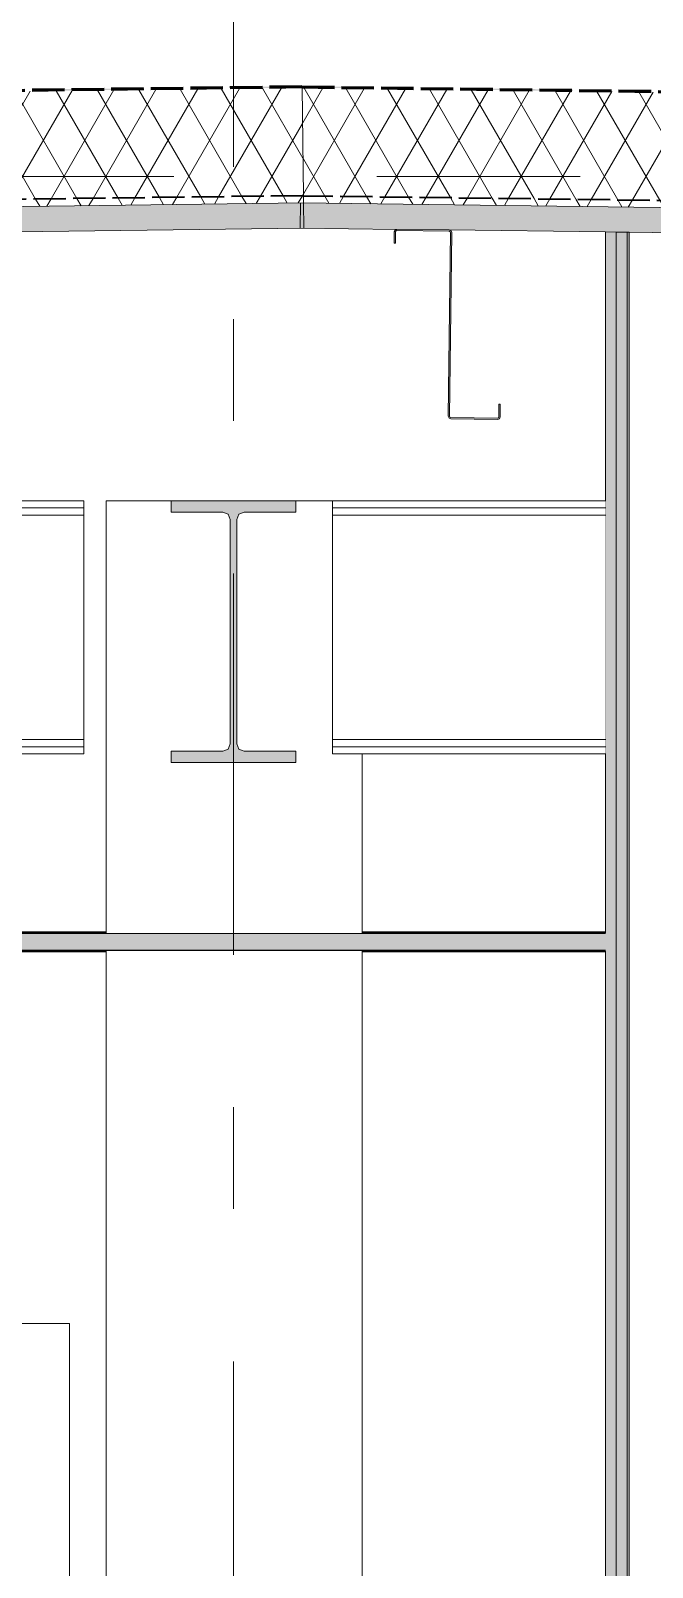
# Model space of a CAD drawing. Header units: millimetres. Extents: x -46169 to 228156, y -86316 to 18123.
# Drawn here: x 117044 to 117908, y -66841 to -64709 of the extents above; entities that cross this region are included whole.
import ezdxf
from ezdxf.enums import TextEntityAlignment as Align

# ---------------------------------------------------------------- set-up
doc = ezdxf.new("R2010")
doc.units = ezdxf.units.MM
doc.header["$MEASUREMENT"] = 0
for name, pattern in [('Dashed', [2822.222233, 1411.111116, -1411.111116]), ('Double Dashed', [1093.611073, 529.166651, -211.666656, 141.111112, -211.666656]), ('Hidden Line', [55, 45, -10]), ('Wipeout_Contour', [1000, 0, -1000])]:
    doc.linetypes.add(name, pattern=pattern)
for name, color, linetype, lineweight, true_color in [('0_Pen_No__105', 7, 'Continuous', 15, 0xa6a6a6), ('New_A-15-MG_Structural_Grid_Phase_2_Pen_No__222', 7, 'Continuous', 13, 0x65af33), ('New_A-20-M_Ceiling_Pen_No__107', 7, 'Continuous', 15, 0xa6a6a6), ('New_A-20-M_Ceiling_Pen_No__29', 7, 'Continuous', 50, 0x2a2a2a), ('New_A-20-M_Roof_Pen_No__147', 7, 'Continuous', 0, 0x606060), ('New_A-20-M_Roof_Pen_No__149', 7, 'Continuous', 0, 0x2a2a2a), ('New_A-20-M_Roof_Pen_No__162', 7, 'Continuous', 0, 0xe47200), ('New_A-20-M_Roof_Pen_No__81', 7, 'Continuous', 20, 0x6a6a6a), ('New_A-25-M_Wall_Int_Pen_No__107', 7, 'Continuous', 15, 0xa6a6a6), ('New_ArchiCAD Doors_Pen_No__63', 7, 'Continuous', 20, 0x606060)]:
    doc.layers.add(name, color=color, linetype=linetype, lineweight=lineweight, true_color=true_color)
for name, color, linetype in [('New_A-15-MG_Structural_Grid_Phase_2', 7, 'Continuous'), ('New_A-20-M_Ceiling', 7, 'Continuous'), ('New_A-20-M_Roof', 7, 'Continuous'), ('New_A-25-M_Wall_Int', 7, 'Continuous'), ('New_ArchiCAD Doors', 7, 'Continuous'), ('S-280-M_STRUCT_FRAME.IFC Import', 7, 'Continuous')]:
    doc.layers.add(name, color=color, linetype=linetype)
for name, color, linetype, lineweight in [('New_A-20-M_Roof_Pen_No__193', 7, 'Continuous', 18), ('New_A-20-M_Roof_Pen_No__195', 7, 'Continuous', 35), ('New_A-20-M_Roof_Pen_No__4', 7, 'Continuous', 20), ('New_A-20-M_Roof_Pen_No__85', 8, 'Continuous', 20), ('New_A-25-M_Wall_Int_Pen_No__1', 7, 'Continuous', 13), ('New_A-25-M_Wall_Int_Pen_No__87', 8, 'Continuous', 20), ('S-280-M_STRUCT_FRAME.IFC Import_Pen_No__1', 7, 'Continuous', 13), ('S-280-M_STRUCT_FRAME.IFC Import_Pen_No__160', 5, 'Continuous', 200), ('S-280-M_STRUCT_FRAME.IFC Import_Pen_No__90', 8, 'Continuous', 20)]:
    doc.layers.add(name, color=color, linetype=linetype, lineweight=lineweight)
doc.styles.add('GENERATED_STYLE_1', font='')
doc.styles.get('GENERATED_STYLE_1').set_extended_font_data('Swis721 BT')
pattern_1 = [(60, (104446.777, -81110.96), (-43.30127, 25), []), (120, (104446.777, -81110.96), (43.30127, 25), [])]

# ---------------------------------------------------------------- blocks, each defined once
blk = doc.blocks.new('Section Elem_34_1', base_point=(104446.8, -81111))
at = {"color": 254, "linetype": 'Wipeout_Contour', "lineweight": 0, "ltscale": 12703717.4741142}
blk.add_wipeout([(115752, -65003.7), (115642.9, -65005.1), (115642.9, -65361), (117118.2, -65361), (117118.2, -65712.4), (115642.9, -65712.4), (115642.9, -65961), (117149.3, -65961), (117149.3, -65361), (117842.9, -65361), (117842.9, -64988), (117625.9, -64985.3), (117628.4, -64986.4), (117629.5, -64989), (117626.3, -65243.7), (117626.8, -65245), (117628, -65245.6), (117692.8, -65246.4), (117694.1, -65245.9), (117694.7, -65244.6), (117694.9, -65227.2), (117696.7, -65227.2), (117696.5, -65244.6), (117695.4, -65247.2), (117692.8, -65248.2), (117628, -65247.4), (117625.5, -65246.3), (117624.5, -65243.7), (117627.7, -64988.9), (117627.2, -64987.7), (117625.9, -64987.1), (117553.1, -64986.2), (117551.8, -64986.7), (117551.3, -64988), (117551.1, -65003.4), (117549.3, -65003.4), (117549.5, -64988), (117550.6, -64985.4), (117553.1, -64984.4), (117421.4, -64982.7), (117024.7, -64987.7), (117027.3, -64988.7), (117028.3, -64991.3), (117028.5, -65006.7), (117026.7, -65006.7), (117026.5, -64991.3), (117026, -64990), (117024.7, -64989.5), (116951.9, -64990.4), (116950.7, -64991), (116950.2, -64992.3), (116953.4, -65247), (116952.3, -65249.6), (116949.8, -65250.7), (116885, -65251.5), (116882.4, -65250.5), (116881.4, -65247.9), (116881.1, -65230.5), (116882.9, -65230.5), (116883.2, -65247.9), (116883.7, -65249.2), (116885, -65249.7), (116949.8, -65248.9), (116951, -65248.3), (116951.6, -65247.1), (116948.4, -64992.3), (116949.4, -64989.7), (116951.9, -64988.6), (115824.8, -65002.8), (115827.4, -65003.8), (115828.4, -65006.4), (115828.6, -65021.8), (115826.8, -65021.8), (115826.6, -65006.4), (115826.1, -65005.1), (115824.8, -65004.6), (115752, -65005.5), (115750.8, -65006.1), (115750.2, -65007.3), (115753.4, -65262.1), (115752.4, -65264.7), (115749.9, -65265.8), (115685.1, -65266.6), (115682.5, -65265.6), (115681.5, -65263), (115681.2, -65245.6), (115683, -65245.6), (115683.3, -65263), (115683.8, -65264.3), (115685.1, -65264.8), (115749.9, -65264), (115751.1, -65263.4), (115751.6, -65262.1), (115748.4, -65007.4), (115749.5, -65004.8)], dxfattribs=at).dxf.layer = 'New_A-25-M_Wall_Int'
at = {"color": 254, "linetype": 'Wipeout_Contour', "lineweight": 0, "ltscale": 807499.419564}
blk.add_wipeout([(115642.9, -66503), (117098.1, -66503), (117098.1, -68961), (117149.3, -68961), (117149.3, -65986), (115642.9, -65986)], dxfattribs=at).dxf.layer = 'New_A-25-M_Wall_Int'
at = {"color": 254, "linetype": 'Wipeout_Contour', "lineweight": 0, "ltscale": 542608.273841}
blk.add_wipeout([(117504.9, -68961), (117842.9, -68961), (117842.9, -65986), (117504.9, -65986)], dxfattribs=at).dxf.layer = 'New_A-25-M_Wall_Int'
at = {"color": 254, "linetype": 'Wipeout_Contour', "lineweight": 0, "ltscale": 539357.059794}
blk.add_wipeout([(117842.9, -65712.4), (117504.9, -65712.4), (117504.9, -65961), (117842.9, -65961)], dxfattribs=at).dxf.layer = 'New_A-25-M_Wall_Int'
blk = doc.blocks.new('Section Elem_77_1', base_point=(104446.8, -81111))
at = {"layer": 'New_A-25-M_Wall_Int_Pen_No__107', "linetype": 'Continuous'}
blk.add_hatch(color=256, dxfattribs=at).paths.add_polyline_path([(117842.9, -64988), (117842.9, -68961), (117857.9, -68961), (117857.9, -64988.2)])
at = {"layer": 'New_A-25-M_Wall_Int_Pen_No__1', "linetype": 'Continuous'}
for p, q in [((117842.9, -64988), (117842.9, -65961)), ((117857.9, -64988.2), (117857.9, -68961)), ((117842.9, -65986), (117842.9, -68961))]:
    blk.add_line(p, q, dxfattribs=at)
at = {"color": 254, "linetype": 'Wipeout_Contour', "lineweight": 0, "ltscale": 542452.176414}
blk.add_wipeout([(117875.9, -68961), (117939.9, -68961), (117939.9, -64989.3), (117875.9, -64988.5)], dxfattribs=at).dxf.layer = 'New_A-25-M_Wall_Int'
at = {"layer": 'New_A-25-M_Wall_Int_Pen_No__107', "linetype": 'Continuous'}
blk.add_hatch(color=256, dxfattribs=at).paths.add_polyline_path([(117857.9, -68961), (117872.9, -68961), (117872.9, -64988.4), (117857.9, -64988.2)])
at = {"layer": 'New_A-25-M_Wall_Int_Pen_No__107', "linetype": 'Continuous', "lineweight": 0, "true_color": 0x535353}
blk.add_hatch(color=251, dxfattribs=at).paths.add_polyline_path([(117872.9, -68961), (117875.9, -68961), (117875.9, -64988.5), (117872.9, -64988.4)])
at = {"layer": 'New_A-25-M_Wall_Int_Pen_No__1', "linetype": 'Continuous'}
for p, q in [((117872.9, -64988.4), (117872.9, -68961)), ((117875.9, -64988.5), (117875.9, -68961))]:
    blk.add_line(p, q, dxfattribs=at)
blk = doc.blocks.new('Section Elem_79_1', base_point=(104446.8, -81111))
at = {"color": 254, "linetype": 'Wipeout_Contour', "lineweight": 0, "ltscale": 541093.955987}
blk.add_wipeout([(117041.1, -68961), (117098.1, -68961), (117098.1, -66576), (117041.1, -66576)], dxfattribs=at).dxf.layer = 'New_ArchiCAD Doors'
at = {"color": 254, "linetype": 'Wipeout_Contour', "lineweight": 0, "ltscale": 1072371.731618475}
blk.add_wipeout([(115642.9, -66576), (115645.1, -66576), (115645.1, -66560), (117041.1, -66560), (117041.1, -66576), (117098.1, -66576), (117098.1, -66503), (115642.9, -66503)], dxfattribs=at).dxf.layer = 'New_ArchiCAD Doors'
at = {"layer": 'New_ArchiCAD Doors_Pen_No__63', "linetype": 'Continuous'}
for p, q in [((117098.1, -66503), (115642.9, -66503)), ((117098.1, -66576), (117098.1, -66503)), ((117098.1, -68961), (117098.1, -66576))]:
    blk.add_line(p, q, dxfattribs=at)
blk = doc.blocks.new('Section Elem_124_1', base_point=(104446.8, -81111))
at = {"layer": 'New_A-20-M_Ceiling_Pen_No__107', "linetype": 'Continuous'}
blk.add_hatch(color=256, dxfattribs=at).paths.add_polyline_path([(117842.9, -65986), (117842.9, -65961), (115638.5, -65961), (115638.5, -65986)])
at = {"layer": 'New_A-20-M_Ceiling_Pen_No__29', "linetype": 'Continuous'}
for p, q in [((117842.9, -65961), (115642.9, -65961)), ((117842.9, -65986), (115642.9, -65986))]:
    blk.add_line(p, q, dxfattribs=at)
blk = doc.blocks.new('*X169', base_point=(104446.8, -81111))
at = {"layer": 'New_A-20-M_Roof_Pen_No__162', "linetype": 'Continuous'}
for points in [[(117421.2, -64787.7), (117497.6, -64788.7), (117497.6, -64786.7), (117421.2, -64785.7)], [(117647.6, -64790.6), (117797.6, -64792.5), (117797.6, -64790.5), (117647.6, -64788.6)]]:
    blk.add_hatch(color=256, dxfattribs=at).paths.add_polyline_path(points)
blk = doc.blocks.new('Section Elem_138_1', base_point=(104446.8, -81111))
at = {"color": 254, "linetype": 'Wipeout_Contour', "lineweight": 0, "ltscale": 552749.985997}
blk.add_wipeout([(117421.2, -64785.7), (117421.2, -64787.7), (126599.8, -64903.1), (126599.8, -64901.1)], dxfattribs=at).dxf.layer = 'New_A-20-M_Roof'
at = {"layer": 'New_A-20-M_Roof'}
blk.add_blockref('*X169', (104446.8, -81111), dxfattribs=at)
at = {"color": 254, "linetype": 'Wipeout_Contour', "lineweight": 0, "ltscale": 552891.230571}
blk.add_wipeout([(117421.2, -64787.7), (117419.3, -64937.7), (126599.8, -65053.1), (126599.8, -64903.1)], dxfattribs=at).dxf.layer = 'New_A-20-M_Roof'
at = {"layer": 'New_A-20-M_Roof_Pen_No__85', "linetype": 'Continuous'}
h = blk.add_hatch(dxfattribs=at)
h.set_pattern_fill('Batt_Insulation_0001', color=256, style=0, pattern_type=2)
h.set_pattern_definition(pattern_1)
h.paths.add_polyline_path([(117421.2, -64787.7), (117419.3, -64937.7), (126599.8, -65053.1), (126599.8, -64903.1)])
at = {"layer": 'New_A-20-M_Roof_Pen_No__195', "linetype": 'Hidden Line'}
for p, q in [((117421.2, -64785.7), (126599.8, -64901.1)), ((117421.2, -64787.7), (126599.8, -64903.1))]:
    blk.add_line(p, q, dxfattribs=at)
at = {"color": 254, "linetype": 'Wipeout_Contour', "lineweight": 0, "ltscale": 553039.890236}
blk.add_wipeout([(117419.3, -64937.7), (117419.2, -64947.7), (126599.8, -65063.1), (126599.8, -65053.1)], dxfattribs=at).dxf.layer = 'New_A-20-M_Roof'
at = {"layer": 'New_A-20-M_Roof_Pen_No__81', "linetype": 'Continuous', "lineweight": 0, "true_color": 0x353535}
blk.add_hatch(color=250, dxfattribs=at).paths.add_polyline_path([(117419.2, -64947.7), (117418.8, -64982.7), (126599.8, -65098.1), (126599.8, -65063.1)])
at = {"layer": 'New_A-20-M_Roof_Pen_No__85', "linetype": 'Continuous'}
h = blk.add_hatch(dxfattribs=at)
h.set_pattern_fill('Batt_Insulation_0001', color=256, style=0, pattern_type=2)
h.set_pattern_definition(pattern_1)
h.paths.add_polyline_path([(117419.3, -64937.7), (117419.2, -64947.7), (126599.8, -65063.1), (126599.8, -65053.1)])
at = {"layer": 'New_A-20-M_Roof_Pen_No__147', "linetype": 'Continuous'}
blk.add_line((117419.2, -64947.7), (117418.8, -64982.7), dxfattribs=at)
at = {"layer": 'New_A-20-M_Roof_Pen_No__149', "linetype": 'Continuous'}
blk.add_line((117419.2, -64947.7), (126599.8, -65063.1), dxfattribs=at)
at = {"layer": 'New_A-20-M_Roof_Pen_No__193', "linetype": 'Continuous', "flags": 128}
blk.add_lwpolyline([(117421.2, -64785.7), (117421.2, -64787.7), (117419.3, -64937.7), (117419.2, -64947.7)], dxfattribs=at)
at = {"layer": 'New_A-20-M_Roof_Pen_No__195', "linetype": 'Hidden Line'}
blk.add_line((117419.3, -64937.7), (126599.8, -65053.1), dxfattribs=at)
at = {"layer": 'New_A-20-M_Roof_Pen_No__4', "linetype": 'Continuous'}
for p, q in [((117418.8, -64982.7), (117553.1, -64984.4)), ((117553.1, -64984.4), (117625.9, -64985.3)), ((117625.9, -64985.3), (117842.9, -64988))]:
    blk.add_line(p, q, dxfattribs=at)
at = {"layer": 'New_A-20-M_Roof_Pen_No__4', "linetype": 'Continuous', "flags": 128}
blk.add_lwpolyline([(117842.9, -64988), (117857.9, -64988.2), (117872.9, -64988.4), (117875.9, -64988.5), (117939.9, -64989.3), (117942.9, -64989.3), (117957.9, -64989.5), (117972.9, -64989.7)], dxfattribs=at)
blk = doc.blocks.new('*X171', base_point=(104446.8, -81111))
at = {"layer": 'New_A-20-M_Roof_Pen_No__162', "linetype": 'Continuous'}
for points in [[(117421.2, -64785.7), (117347.6, -64786.6), (117347.6, -64788.7), (117421.3, -64787.7)], [(117047.6, -64792.4), (117197.6, -64790.5), (117197.6, -64788.5), (117047.6, -64790.4)]]:
    blk.add_hatch(color=256, dxfattribs=at).paths.add_polyline_path(points)
blk = doc.blocks.new('Section Elem_139_1', base_point=(104446.8, -81111))
at = {"color": 254, "linetype": 'Wipeout_Contour', "lineweight": 0, "ltscale": 525418.321131}
blk.add_wipeout([(111042.5, -64867.9), (117421.3, -64787.7), (117421.2, -64785.7), (111042.5, -64865.9)], dxfattribs=at).dxf.layer = 'New_A-20-M_Roof'
at = {"layer": 'New_A-20-M_Roof'}
blk.add_blockref('*X171', (104446.8, -81111), dxfattribs=at)
at = {"color": 254, "linetype": 'Wipeout_Contour', "lineweight": 0, "ltscale": 525571.873376}
blk.add_wipeout([(111042.5, -64867.9), (111044.4, -65017.9), (117423.1, -64937.7), (117421.3, -64787.7)], dxfattribs=at).dxf.layer = 'New_A-20-M_Roof'
at = {"layer": 'New_A-20-M_Roof_Pen_No__85', "linetype": 'Continuous'}
h = blk.add_hatch(dxfattribs=at)
h.set_pattern_fill('Batt_Insulation_0001', color=256, style=0, pattern_type=2)
h.set_pattern_definition(pattern_1)
h.paths.add_polyline_path([(111042.5, -64867.9), (111044.4, -65017.9), (117423.1, -64937.7), (117421.3, -64787.7)])
at = {"layer": 'New_A-20-M_Roof_Pen_No__195', "linetype": 'Hidden Line'}
for p, q in [((117421.2, -64785.7), (111042.5, -64865.9)), ((117421.3, -64787.7), (111042.5, -64867.9))]:
    blk.add_line(p, q, dxfattribs=at)
at = {"color": 254, "linetype": 'Wipeout_Contour', "lineweight": 0, "ltscale": 525733.492175}
blk.add_wipeout([(111044.4, -65017.9), (111044.5, -65027.9), (117423.3, -64947.7), (117423.1, -64937.7)], dxfattribs=at).dxf.layer = 'New_A-20-M_Roof'
at = {"layer": 'New_A-20-M_Roof_Pen_No__81', "linetype": 'Continuous', "lineweight": 0, "true_color": 0x353535}
blk.add_hatch(color=250, dxfattribs=at).paths.add_polyline_path([(111044.5, -65027.9), (111045, -65062.9), (117423.7, -64982.7), (117423.3, -64947.7)])
at = {"layer": 'New_A-20-M_Roof_Pen_No__85', "linetype": 'Continuous'}
h = blk.add_hatch(dxfattribs=at)
h.set_pattern_fill('Batt_Insulation_0001', color=256, style=0, pattern_type=2)
h.set_pattern_definition(pattern_1)
h.paths.add_polyline_path([(111044.4, -65017.9), (111044.5, -65027.9), (117423.3, -64947.7), (117423.1, -64937.7)])
at = {"layer": 'New_A-20-M_Roof_Pen_No__147', "linetype": 'Continuous'}
blk.add_line((117423.3, -64947.7), (117423.7, -64982.7), dxfattribs=at)
at = {"layer": 'New_A-20-M_Roof_Pen_No__149', "linetype": 'Continuous'}
blk.add_line((117423.3, -64947.7), (111044.5, -65027.9), dxfattribs=at)
at = {"layer": 'New_A-20-M_Roof_Pen_No__193', "linetype": 'Continuous', "flags": 128}
blk.add_lwpolyline([(117421.2, -64785.7), (117421.3, -64787.7), (117423.1, -64937.7), (117423.3, -64947.7)], dxfattribs=at)
at = {"layer": 'New_A-20-M_Roof_Pen_No__195', "linetype": 'Hidden Line'}
blk.add_line((117423.1, -64937.7), (111044.4, -65017.9), dxfattribs=at)
at = {"layer": 'New_A-20-M_Roof_Pen_No__4', "linetype": 'Continuous'}
blk.add_line((117423.7, -64982.7), (117024.7, -64987.7), dxfattribs=at)
blk = doc.blocks.new('Section Elem_205_1', base_point=(104446.8, -81111))
at = {"color": 254, "linetype": 'Wipeout_Contour', "lineweight": 0, "ltscale": 3763854.327136425}
blk.add_wipeout([(117239.5, -65361), (117149.3, -65361), (117149.3, -65961), (117504.9, -65961), (117504.9, -65712.4), (117463.5, -65712.4), (117463.5, -65702.7), (117463.5, -65370.7), (117463.5, -65361), (117412.7, -65361), (117412.7, -65376.7), (117340.9, -65376.7), (117333.7, -65379.6), (117330.7, -65386.9), (117330.7, -65698.5), (117333.7, -65705.7), (117340.9, -65708.7), (117412.7, -65708.7), (117412.7, -65724.4), (117239.5, -65724.4), (117239.5, -65708.7), (117311.4, -65708.7), (117318.6, -65705.7), (117321.6, -65698.5), (117321.6, -65386.9), (117318.6, -65379.6), (117311.4, -65376.7), (117239.5, -65376.7)], dxfattribs=at).dxf.layer = 'New_A-25-M_Wall_Int'
at = {"color": 254, "linetype": 'Wipeout_Contour', "lineweight": 0, "ltscale": 541405.346258}
blk.add_wipeout([(117504.9, -65986), (117149.3, -65986), (117149.3, -68961), (117504.9, -68961)], dxfattribs=at).dxf.layer = 'New_A-25-M_Wall_Int'
at = {"layer": 'New_A-25-M_Wall_Int_Pen_No__87', "linetype": 'Continuous'}
for p, q in [((117149.3, -65361), (117149.3, -65961)), ((117149.3, -65361), (117239.5, -65361)), ((117412.7, -65361), (117463.5, -65361)), ((117504.9, -65712.4), (117504.9, -65961)), ((117149.3, -65986), (117149.3, -68961)), ((117504.9, -65986), (117504.9, -68961))]:
    blk.add_line(p, q, dxfattribs=at)
blk = doc.blocks.new('Section Elem_341_1', base_point=(104446.8, -81111))
at = {"layer": 'S-280-M_STRUCT_FRAME.IFC Import_Pen_No__160', "linetype": 'Continuous', "lineweight": 0, "true_color": 0x00007f}
blk.add_hatch(color=176, dxfattribs=at).paths.add_polyline_path([(117624.5, -65243.7), (117625.5, -65246.3), (117628, -65247.4), (117692.8, -65248.2), (117695.4, -65247.2), (117696.5, -65244.6), (117696.7, -65227.2), (117694.9, -65227.2), (117694.7, -65244.6), (117694.1, -65245.9), (117692.8, -65246.4), (117628, -65245.6), (117626.8, -65245), (117626.3, -65243.7), (117629.5, -64989), (117628.4, -64986.4), (117625.9, -64985.3), (117553.1, -64984.4), (117550.6, -64985.4), (117549.5, -64988), (117549.3, -65003.4), (117551.1, -65003.4), (117551.3, -64988), (117551.8, -64986.7), (117553.1, -64986.2), (117625.9, -64987.1), (117627.2, -64987.7), (117627.7, -64988.9)])
at = {"layer": 'S-280-M_STRUCT_FRAME.IFC Import_Pen_No__1', "linetype": 'Continuous'}
for p, q in [((117553.1, -64984.4), (117550.6, -64985.4)), ((117625.9, -64985.3), (117628.4, -64986.4)), ((117549.3, -65003.4), (117551.1, -65003.4)), ((117694.9, -65227.2), (117696.7, -65227.2))]:
    blk.add_line(p, q, dxfattribs=at)
at = {"layer": 'S-280-M_STRUCT_FRAME.IFC Import_Pen_No__1', "linetype": 'Continuous', "flags": 128}
for points in [[(117550.6, -64985.4), (117549.5, -64988), (117549.3, -65003.4)], [(117551.8, -64986.7), (117551.3, -64988), (117551.1, -65003.4)], [(117627.2, -64987.7), (117625.9, -64987.1), (117553.1, -64986.2), (117551.8, -64986.7)], [(117627.2, -64987.7), (117627.7, -64988.9), (117624.5, -65243.7), (117625.5, -65246.3)], [(117628.4, -64986.4), (117629.5, -64989), (117626.3, -65243.7), (117626.8, -65245)], [(117694.9, -65227.2), (117694.7, -65244.6), (117694.1, -65245.9)], [(117696.7, -65227.2), (117696.5, -65244.6), (117695.4, -65247.2)], [(117625.5, -65246.3), (117628, -65247.4), (117692.8, -65248.2), (117695.4, -65247.2)], [(117626.8, -65245), (117628, -65245.6), (117692.8, -65246.4), (117694.1, -65245.9)]]:
    blk.add_lwpolyline(points, dxfattribs=at)
blk = doc.blocks.new('Section Elem_454_1', base_point=(104446.8, -81111))
at = {"layer": 'S-280-M_STRUCT_FRAME.IFC Import_Pen_No__160', "linetype": 'Continuous', "lineweight": 0, "true_color": 0x00007f}
blk.add_hatch(color=176, dxfattribs=at).paths.add_polyline_path([(117412.7, -65724.4), (117412.7, -65708.7), (117340.9, -65708.7), (117333.7, -65705.7), (117330.7, -65698.5), (117330.7, -65386.9), (117333.7, -65379.6), (117340.9, -65376.7), (117412.7, -65376.7), (117412.7, -65361), (117239.5, -65361), (117239.5, -65376.7), (117311.4, -65376.7), (117318.6, -65379.6), (117321.6, -65386.9), (117321.6, -65698.5), (117318.6, -65705.7), (117311.4, -65708.7), (117239.5, -65708.7), (117239.5, -65724.4)])
at = {"layer": 'S-280-M_STRUCT_FRAME.IFC Import_Pen_No__1', "linetype": 'Continuous'}
for p, q in [((117239.5, -65361), (117239.5, -65376.7)), ((117412.7, -65361), (117239.5, -65361)), ((117412.7, -65361), (117412.7, -65376.7)), ((117239.5, -65708.7), (117239.5, -65724.4)), ((117412.7, -65724.4), (117239.5, -65724.4)), ((117412.7, -65708.7), (117412.7, -65724.4))]:
    blk.add_line(p, q, dxfattribs=at)
at = {"layer": 'S-280-M_STRUCT_FRAME.IFC Import_Pen_No__1', "linetype": 'Continuous', "flags": 128}
for points in [[(117318.6, -65379.6), (117311.4, -65376.7), (117239.5, -65376.7)], [(117318.6, -65379.6), (117321.6, -65386.9), (117321.6, -65698.5), (117318.6, -65705.7)], [(117333.7, -65379.6), (117330.7, -65386.9), (117330.7, -65698.5), (117333.7, -65705.7)], [(117412.7, -65376.7), (117340.9, -65376.7), (117333.7, -65379.6)], [(117318.6, -65705.7), (117311.4, -65708.7), (117239.5, -65708.7)], [(117333.7, -65705.7), (117340.9, -65708.7), (117412.7, -65708.7)]]:
    blk.add_lwpolyline(points, dxfattribs=at)
at = {"layer": 'S-280-M_STRUCT_FRAME.IFC Import_Pen_No__90', "linetype": 'Continuous'}
for p, q in [((117239.5, -65376.7), (117239.5, -65361)), ((117311.4, -65376.7), (117311.3, -65376.7)), ((117321.5, -65386.9), (117318.6, -65379.6)), ((117321.5, -65698.5), (117321.5, -65386.9)), ((117318.6, -65705.7), (117321.5, -65698.5)), ((117239.5, -65724.4), (117239.5, -65708.7)), ((117311.3, -65708.7), (117311.4, -65708.7))]:
    blk.add_line(p, q, dxfattribs=at)
blk = doc.blocks.new('Section Elem_455_1', base_point=(104446.8, -81111))
at = {"color": 254, "linetype": 'Wipeout_Contour', "lineweight": 0, "ltscale": 533925.2525}
blk.add_wipeout([(115642.9, -65370.7), (117118.2, -65370.7), (117118.2, -65361), (115642.9, -65361)], dxfattribs=at).dxf.layer = 'S-280-M_STRUCT_FRAME.IFC Import'
at = {"color": 254, "linetype": 'Wipeout_Contour', "lineweight": 0, "ltscale": 534595.919645}
blk.add_wipeout([(115642.9, -65712.4), (117118.2, -65712.4), (117118.2, -65702.7), (115642.9, -65702.7)], dxfattribs=at).dxf.layer = 'S-280-M_STRUCT_FRAME.IFC Import'
at = {"color": 254, "linetype": 'Wipeout_Contour', "lineweight": 0, "ltscale": 533937.678198}
blk.add_wipeout([(115642.9, -65373.6), (117118.2, -65373.6), (117118.2, -65370.7), (115642.9, -65370.7)], dxfattribs=at).dxf.layer = 'S-280-M_STRUCT_FRAME.IFC Import'
at = {"layer": 'S-280-M_STRUCT_FRAME.IFC Import_Pen_No__90', "linetype": 'Continuous'}
blk.add_line((117118.2, -65361), (115642.9, -65361), dxfattribs=at)
at = {"color": 254, "linetype": 'Wipeout_Contour', "lineweight": 0, "ltscale": 533947.669365}
blk.add_wipeout([(115642.9, -65380.9), (117118.2, -65380.9), (117118.2, -65373.6), (115642.9, -65373.6)], dxfattribs=at).dxf.layer = 'S-280-M_STRUCT_FRAME.IFC Import'
at = {"color": 254, "linetype": 'Wipeout_Contour', "lineweight": 0, "ltscale": 534260.529702}
blk.add_wipeout([(115642.9, -65380.9), (115642.9, -65692.5), (117118.2, -65692.5), (117118.2, -65380.9)], dxfattribs=at).dxf.layer = 'S-280-M_STRUCT_FRAME.IFC Import'
at = {"layer": 'S-280-M_STRUCT_FRAME.IFC Import_Pen_No__90', "linetype": 'Continuous'}
for p, q in [((117118.2, -65370.7), (117118.2, -65361)), ((117118.2, -65370.7), (115642.9, -65370.7)), ((117118.2, -65380.9), (115642.9, -65380.9)), ((117118.2, -65373.6), (117118.2, -65370.7)), ((117118.2, -65380.9), (117118.2, -65373.6))]:
    blk.add_line(p, q, dxfattribs=at)
at = {"color": 254, "linetype": 'Wipeout_Contour', "lineweight": 0, "ltscale": 534573.414392}
blk.add_wipeout([(115642.9, -65699.7), (117118.2, -65699.7), (117118.2, -65692.5), (115642.9, -65692.5)], dxfattribs=at).dxf.layer = 'S-280-M_STRUCT_FRAME.IFC Import'
at = {"color": 254, "linetype": 'Wipeout_Contour', "lineweight": 0, "ltscale": 534583.442966}
blk.add_wipeout([(115642.9, -65699.7), (115642.9, -65702.7), (117118.2, -65702.7), (117118.2, -65699.7)], dxfattribs=at).dxf.layer = 'S-280-M_STRUCT_FRAME.IFC Import'
at = {"layer": 'S-280-M_STRUCT_FRAME.IFC Import_Pen_No__90', "linetype": 'Continuous'}
for p, q in [((117118.2, -65692.5), (117118.2, -65380.9)), ((117118.2, -65692.5), (115642.9, -65692.5)), ((117118.2, -65702.7), (115642.9, -65702.7)), ((117118.2, -65699.7), (117118.2, -65692.5)), ((117118.2, -65702.7), (117118.2, -65699.7)), ((117118.2, -65712.4), (117118.2, -65702.7)), ((117118.2, -65712.4), (115642.9, -65712.4))]:
    blk.add_line(p, q, dxfattribs=at)
blk = doc.blocks.new('Section Elem_460_1', base_point=(104446.8, -81111))
at = {"color": 254, "linetype": 'Wipeout_Contour', "lineweight": 0, "ltscale": 538367.50219}
blk.add_wipeout([(117463.5, -65370.7), (117842.9, -65370.7), (117842.9, -65361), (117463.5, -65361)], dxfattribs=at).dxf.layer = 'S-280-M_STRUCT_FRAME.IFC Import'
at = {"color": 254, "linetype": 'Wipeout_Contour', "lineweight": 0, "ltscale": 539032.626626}
blk.add_wipeout([(117463.5, -65712.4), (117842.9, -65712.4), (117842.9, -65702.7), (117463.5, -65702.7)], dxfattribs=at).dxf.layer = 'S-280-M_STRUCT_FRAME.IFC Import'
at = {"color": 254, "linetype": 'Wipeout_Contour', "lineweight": 0, "ltscale": 538379.825049}
blk.add_wipeout([(117463.5, -65373.6), (117842.9, -65373.6), (117842.9, -65370.7), (117463.5, -65370.7)], dxfattribs=at).dxf.layer = 'S-280-M_STRUCT_FRAME.IFC Import'
at = {"layer": 'S-280-M_STRUCT_FRAME.IFC Import_Pen_No__90', "linetype": 'Continuous'}
blk.add_line((117463.5, -65361), (117842.9, -65361), dxfattribs=at)
at = {"color": 254, "linetype": 'Wipeout_Contour', "lineweight": 0, "ltscale": 538389.733587}
blk.add_wipeout([(117463.5, -65380.9), (117842.9, -65380.9), (117842.9, -65373.6), (117463.5, -65373.6)], dxfattribs=at).dxf.layer = 'S-280-M_STRUCT_FRAME.IFC Import'
at = {"color": 254, "linetype": 'Wipeout_Contour', "lineweight": 0, "ltscale": 538700.008317}
blk.add_wipeout([(117463.5, -65692.5), (117842.9, -65692.5), (117842.9, -65380.9), (117463.5, -65380.9)], dxfattribs=at).dxf.layer = 'S-280-M_STRUCT_FRAME.IFC Import'
at = {"layer": 'S-280-M_STRUCT_FRAME.IFC Import_Pen_No__90', "linetype": 'Continuous'}
for p, q in [((117463.5, -65361), (117463.5, -65370.7)), ((117463.5, -65370.7), (117463.5, -65373.6)), ((117463.5, -65370.7), (117842.9, -65370.7)), ((117463.5, -65373.6), (117463.5, -65380.9)), ((117463.5, -65380.9), (117842.9, -65380.9))]:
    blk.add_line(p, q, dxfattribs=at)
at = {"color": 254, "linetype": 'Wipeout_Contour', "lineweight": 0, "ltscale": 539010.307145}
blk.add_wipeout([(117463.5, -65699.7), (117842.9, -65699.7), (117842.9, -65692.5), (117463.5, -65692.5)], dxfattribs=at).dxf.layer = 'S-280-M_STRUCT_FRAME.IFC Import'
at = {"color": 254, "linetype": 'Wipeout_Contour', "lineweight": 0, "ltscale": 539020.253052}
blk.add_wipeout([(117842.9, -65699.7), (117463.5, -65699.7), (117463.5, -65702.7), (117842.9, -65702.7)], dxfattribs=at).dxf.layer = 'S-280-M_STRUCT_FRAME.IFC Import'
at = {"layer": 'S-280-M_STRUCT_FRAME.IFC Import_Pen_No__90', "linetype": 'Continuous'}
for p, q in [((117463.5, -65380.9), (117463.5, -65692.5)), ((117463.5, -65692.5), (117463.5, -65699.7)), ((117463.5, -65692.5), (117842.9, -65692.5)), ((117463.5, -65699.7), (117463.5, -65702.7)), ((117463.5, -65702.7), (117842.9, -65702.7)), ((117463.5, -65702.7), (117463.5, -65712.4)), ((117463.5, -65712.4), (117842.9, -65712.4))]:
    blk.add_line(p, q, dxfattribs=at)
blk = doc.blocks.new('Standard grid marker[2]_1', base_point=(117326, -62274.7))
at = {"layer": 'New_A-15-MG_Structural_Grid_Phase_2_Pen_No__222', "linetype": 'Double Dashed'}
blk.add_line((117326, -63274.7), (117326, -84111), dxfattribs=at)
at = {"layer": 'New_A-15-MG_Structural_Grid_Phase_2_Pen_No__222', "style": 'GENERATED_STYLE_1'}
for tag, p in [('AC_MarkerText_1_0', (117326, -61731.3)), ('AC_MarkerText_1_1', (117326, -85567.6))]:
    blk.add_attdef(tag, text='', height=350, rotation=360, dxfattribs=at).set_placement(p, align=Align.MIDDLE_CENTER)
blk = doc.blocks.new('A03 Atrium Longitudinal Section_STORY_MARKER', base_point=(104446.8, -81111))
at = {"layer": '0_Pen_No__105', "linetype": 'Dashed', "ltscale": 0.2}
blk.add_line((105107.6, -64911), (184115, -64911), dxfattribs=at)

msp = doc.modelspace()

# ---------------------------------------------------------------- block references
at = {"layer": 'New_A-25-M_Wall_Int'}
msp.add_blockref('Section Elem_34_1', (104446.8, -81111), dxfattribs=at)

# ---------------------------------------------------------------- next in the draw order: block references
msp.add_blockref('Section Elem_77_1', (104446.8, -81111), dxfattribs=at)
at = {"layer": 'New_ArchiCAD Doors'}
msp.add_blockref('Section Elem_79_1', (104446.8, -81111), dxfattribs=at)
at = {"layer": 'S-280-M_STRUCT_FRAME.IFC Import'}
msp.add_blockref('Section Elem_455_1', (104446.8, -81111), dxfattribs=at)

# ---------------------------------------------------------------- next in the draw order: block references
at = {"layer": 'New_A-20-M_Ceiling'}
msp.add_blockref('Section Elem_124_1', (104446.8, -81111), dxfattribs=at)
at = {"layer": 'New_A-20-M_Roof'}
msp.add_blockref('Section Elem_138_1', (104446.8, -81111), dxfattribs=at)

# ---------------------------------------------------------------- next in the draw order: block references
msp.add_blockref('Section Elem_139_1', (104446.8, -81111), dxfattribs=at)
at = {"layer": 'New_A-25-M_Wall_Int'}
msp.add_blockref('Section Elem_205_1', (104446.8, -81111), dxfattribs=at)
at = {"layer": 'S-280-M_STRUCT_FRAME.IFC Import'}
msp.add_blockref('Section Elem_341_1', (104446.8, -81111), dxfattribs=at)

# ---------------------------------------------------------------- next in the draw order: block references
for name in ['Section Elem_454_1', 'Section Elem_460_1']:
    msp.add_blockref(name, (104446.8, -81111), dxfattribs=at)

# ---------------------------------------------------------------- next in the draw order: block references
at = {"layer": 'New_A-15-MG_Structural_Grid_Phase_2', "color": 8, "linetype": 'Continuous', "lineweight": 15}
msp.add_blockref('Standard grid marker[2]_1', (117326, -62274.7), dxfattribs=at)

# ---------------------------------------------------------------- next in the draw order: block references
at = {"linetype": 'Continuous', "lineweight": 0}
msp.add_blockref('A03 Atrium Longitudinal Section_STORY_MARKER', (104446.8, -81111), dxfattribs=at)

doc.saveas('drawing.dxf')
